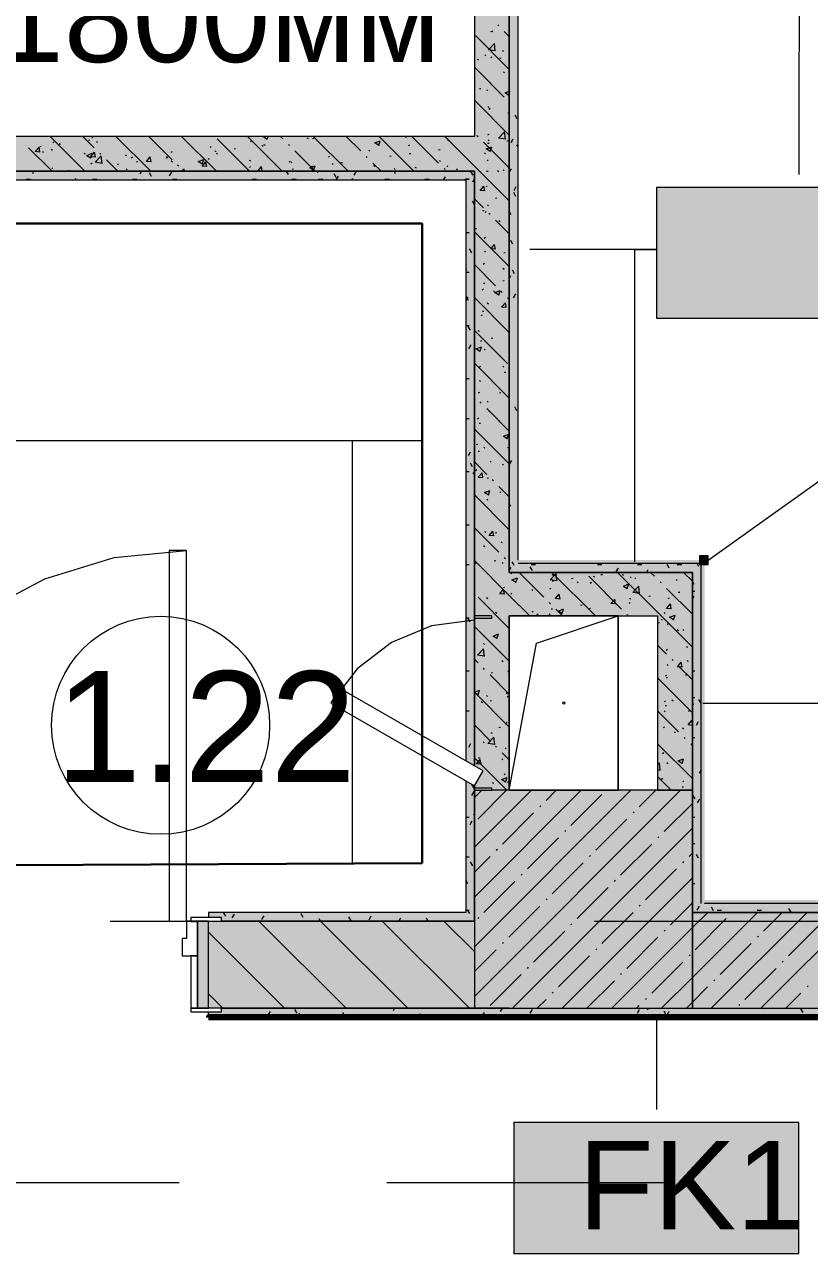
# Model space of a CAD drawing. Header units: millimetres. Extents: x -3817 to 677485, y -22715 to 103890.
# Drawn here: x 72752 to 74552, y 12249 to 15068 of the extents above; entities that cross this region are included whole.
import ezdxf

# ---------------------------------------------------------------- set-up
doc = ezdxf.new("R2010")
doc.units = ezdxf.units.MM
doc.layers.add('PDF _Геометрия', color=7, linetype='Continuous', true_color=0x1d1d1d)
doc.layers.add('PDF _Сплошная заливка', color=7, linetype='Continuous', true_color=0xffffff)
doc.layers.add('PDF _Текст', color=7, linetype='Continuous')
doc.styles.add('PDF GOST-Common', font='arial.ttf')

msp = doc.modelspace()

# ---------------------------------------------------------------- hatches: boundary and pattern name
at = {"layer": 'PDF _Сплошная заливка', "transparency": 33554559}
for points in [[(73823.3, 13311.4), (73863.3, 13311.4), (73863.3, 15311.3), (73783.3, 15311.3), (73783.3, 13711.3), (73823.3, 13711.3), (73823.3, 13706.3), (73783.3, 13706.3), (73783.3, 13367.5), (73803.3, 13355.9), (73783.3, 13321.3), (73783.3, 13316.3), (73823.3, 13316.3)], [(72658.8, 14731.4), (73783.3, 14731.4), (73783.3, 14811.3), (71053.3, 14811.3), (71053.3, 14731.4), (71863.3, 14731.4), (71863.3, 14771.3), (71868.3, 14771.3), (71868.3, 14731.4), (72207.1, 14731.4), (72218.6, 14751.3), (72253.3, 14731.4), (72258.3, 14731.4), (72258.3, 14771.3), (72263.3, 14771.3), (72263.3, 14731.4)], [(74143.2, 13811.3), (74283.3, 13811.3), (74283.3, 13831.3), (73863.3, 13831.3), (73863.3, 13811.3)], [(74283.3, 13051.4), (74303.3, 13051.4), (74303.3, 13831.3), (74283.3, 13831.3), (74283.3, 13311.4)], [(74143.2, 13711.3), (74203.3, 13711.3), (74203.3, 13811.3), (73863.3, 13811.3), (73863.3, 13711.3)], [(74203.3, 13311.4), (74283.3, 13311.4), (74283.3, 13811.3), (74203.3, 13811.3), (74203.3, 13450.1)], [(73823.3, 12811.3), (74283.3, 12811.3), (74283.3, 13311.4), (73783.3, 13311.3), (73783.3, 12811.3)], [(75723.3, 13031.3), (75723.3, 13051.4), (74283.3, 13051.4), (74283.3, 13031.3), (75627.5, 13031.3)]]:
    msp.add_hatch(color=256, dxfattribs=at).paths.add_polyline_path(points)
h = msp.add_hatch(color=256, dxfattribs=at)
h.paths.add_polyline_path([(71174.4, 14711.3), (72195.5, 14711.3), (72207.1, 14731.4), (71073.3, 14731.4), (71073.3, 14711.3)], flags=0)
h.paths.add_polyline_path([(73783.3, 14711.3), (73783.3, 14731.4), (72253.3, 14731.4), (72241.7, 14711.3), (73763.3, 14711.3)], flags=0)
h = msp.add_hatch(color=256, dxfattribs=at)
h.paths.add_polyline_path([(73783.3, 13011.4), (73783.3, 13321.3), (73763.3, 13332.8), (73763.3, 13011.4)], flags=0)
h.paths.add_polyline_path([(73783.3, 13367.5), (73783.3, 14711.3), (73763.3, 14711.3), (73763.3, 13379), (73767.4, 13376.6)], flags=0)
h = msp.add_hatch(color=256, dxfattribs=at)
h.paths.add_polyline_path([(71174.4, 13011.4), (72193.1, 13011.9), (72193.1, 13019.3), (72223.1, 13019.3), (72223.1, 13031.3), (71053.3, 13031.3), (71053.3, 13011.4)], flags=0)
h.paths.add_polyline_path([(73763.3, 13011.4), (73763.3, 13031.3), (73173.1, 13031.3), (73173.1, 13019.3), (73203.1, 13019.3), (73203.1, 13011.4)], flags=0)
h = msp.add_hatch(color=256, dxfattribs=at)
h.paths.add_polyline_path([(73783.3, 12811.3), (73783.3, 13011.4), (73173.1, 13011.4), (73173.1, 12811.3), (73203.1, 12811.3)], flags=0)
h.paths.add_polyline_path([(72223.1, 12811.3), (72223.1, 13011.4), (69862.1, 13011.4), (69862.1, 12811.3), (72193.1, 12811.3)], flags=0)
h.paths.add_polyline_path([(68205.7, 12811.3), (68912.1, 12811.3), (68912.1, 13011.4), (67003.3, 13011.4), (67003.3, 12811.3)], flags=0)
h.paths.add_polyline_path([(65237, 12811.3), (66803.3, 12811.3), (66803.3, 13011.4), (62491.6, 13011.4), (62491.6, 12811.3)], flags=0)
h = msp.add_hatch(color=256, dxfattribs=at)
h.paths.add_polyline_path([(75627.5, 12791.4), (75723.3, 12791.4), (75723.3, 12811.3), (73203.1, 12811.1), (73203.1, 12803.3), (73173.1, 12803.3), (73173.1, 12791.4), (74143.2, 12791.4)], flags=0)
h.paths.add_polyline_path([(71174.4, 12791.4), (72223.1, 12791.4), (72223.1, 12803.3), (72193.1, 12803.3), (72193.1, 12811.3), (69892.1, 12811.3), (69892.1, 12803.3), (69862.1, 12803.3), (69862.1, 12791.4)], flags=0)
h.paths.add_polyline_path([(68912.1, 12791.4), (68912.1, 12803.3), (68882.1, 12803.3), (68882.1, 12811.3), (62491.6, 12811.3), (62491.6, 12791.4), (68882.1, 12791.4)], flags=0)

# ---------------------------------------------------------------- linework, layer by layer
at = {"layer": 'PDF _Геометрия', "color": 9, "lineweight": 9, "true_color": 0xc0c0c0}
for points in [[(73783.3, 15311.3), (73783.3, 14811.3), (71053.3, 14811.3), (71053.3, 15311.3)], [(73783.3, 14711.3), (73783.3, 14731.4), (72253.3, 14731.4), (73783.3, 14731.4), (73783.3, 13367.5)], [(73783.3, 13011.4), (73783.3, 13321.3), (73783.3, 13011.4), (73203.1, 13011.4), (73763.3, 13011.4)], [(74283.3, 12811.3), (75723.3, 12811.3), (75723.3, 13031.3), (74283.3, 13031.3)]]:
    msp.add_lwpolyline(points, close=True, dxfattribs=at)
for points in [[(73863.3, 13711.3), (73863.3, 13311.4), (73863.3, 13711.3), (74203.3, 13711.3), (74203.3, 13311.4), (74283.3, 13311.4), (74283.3, 13811.3), (74203.3, 13811.3), (73863.3, 13811.3), (73863.3, 15311.3), (77423.1, 15311.3)], [(77423.1, 15311.3), (73883.3, 15311.3), (73863.3, 15311.3), (73863.3, 13831.3), (73863.3, 13811.3), (74283.3, 13811.3), (74283.3, 13051.4), (74283.3, 13031.3), (75723.3, 13031.3), (75723.3, 13051.4), (75723.3, 14071.3), (75833.3, 14071.3), (75723.3, 14071.3), (75723.3, 13971.3), (75723.3, 13461.3), (75823.3, 13461.3), (75823.3, 13971.3), (76923.1, 13971.3)], [(72241.7, 14711.3), (73763.3, 14711.3), (73763.3, 13379)], [(74303.3, 13831.3), (74283.3, 13831.3), (73883.3, 13831.3)], [(73763.3, 13332.8), (73763.3, 13031.3), (73173.1, 13031.3), (73173.1, 13019.3)], [(73173.1, 12811.3), (73173.1, 13011.4)], [(73863.3, 12811.3), (73203.1, 12811.3), (75723.3, 12811.3), (75723.3, 12791.4), (73173.1, 12791.4), (73173.1, 12803.3)]]:
    msp.add_lwpolyline(points, dxfattribs=at)
at = {"layer": 'PDF _Геометрия', "color": 7, "lineweight": 9}
for points in [[(73883.3, 13839.3), (73883.3, 15283.3)], [(74527.9, 15287.4), (74527.1, 14724.2)], [(74151.5, 13835.3), (74151.5, 14552.2), (74200.6, 14552.2), (73910.1, 14552.2)], [(72292.6, 14114.1), (73663.3, 14114.1)], [(73503.3, 14114.1), (73503.3, 13143)], [(74319.4, 13839.3), (74686, 14101.1)], [(74303.3, 13051.4), (74303.3, 13072.3), (74303.3, 13831.3)], [(73863.3, 13311.4), (73925.8, 13648.8), (74113.3, 13711.3)], [(74307.3, 13511.1), (74675.4, 13511.1)], [(73783.3, 13311.4), (73783.3, 12811.3), (74283.3, 12811.3), (74283.3, 13311.4), (73823.3, 13311.4)], [(75703.3, 13051.4), (74311.3, 13051.4)], [(74200.6, 12790.8), (74200.6, 12579)]]:
    msp.add_lwpolyline(points, dxfattribs=at)
at = {"layer": 'PDF _Геометрия', "color": 252, "lineweight": 9, "true_color": 0x878787}
for points in [[(73823, 15051.3), (73825.7, 15053.4)], [(73839.3, 15064.6), (73836.8, 15067.1)], [(73863.3, 14965.1), (73783.3, 15045.1)], [(73821, 15052.3), (73824.3, 15052.8)], [(73863.3, 15040.6), (73851.9, 15052)], [(73807.1, 14998.7), (73809.6, 14996.4)], [(73831.1, 15007.6), (73815.3, 15010.1), (73829.1, 15024.5)], [(73831.1, 15007.6), (73829.1, 15024.5)], [(73847, 15008.5), (73849.8, 15006.7)], [(73851.9, 14901.1), (73783.3, 14969.8)], [(73789.6, 14988.6), (73792.4, 14986.8)], [(73820.8, 14992.1), (73823.5, 14994.2)], [(73841.6, 14991.1), (73844.9, 14991.5)], [(73849.7, 14959.7), (73852.2, 14957.4)], [(73794.8, 14921), (73798.1, 14921.4)], [(73811.6, 14918.1), (73814.4, 14916.3)], [(73818.7, 14932.9), (73821.3, 14935)], [(73862.6, 14905.4), (73853.8, 14911.4), (73863.3, 14915)], [(73863.3, 14814.3), (73783.3, 14894.3)], [(73862.6, 14905.4), (73863.3, 14907.2)], [(73814, 14879.6), (73816.4, 14877.4)], [(73816.5, 14873.7), (73819.2, 14875.8)], [(73860.3, 14865.6), (73863.3, 14866)], [(72890.1, 14731.4), (72810.1, 14811.3)], [(72911.5, 14785.4), (72885.6, 14811.3)], [(72898.2, 14802.9), (72901.5, 14803.4)], [(72906, 14807.9), (72908.6, 14809.9)], [(72916.5, 14799.5), (72919, 14797.2)], [(73041, 14731.4), (72961, 14811.3)], [(73090, 14757.8), (73036.5, 14811.3)], [(73191.8, 14731.4), (73111.8, 14811.3)], [(73267.3, 14731.4), (73193.1, 14805.6)], [(73342.7, 14731.4), (73262.7, 14811.3)], [(73269.6, 14799.3), (73272.3, 14801.3)], [(73299.5, 14811), (73300.5, 14811.3)], [(73299.5, 14811), (73308.3, 14805)], [(73308.3, 14804.9), (73310.5, 14811.3)], [(73344, 14805.6), (73338.2, 14811.3)], [(73399.2, 14808.4), (73401.7, 14806.2)], [(73412, 14806.6), (73415.3, 14807)], [(73493.6, 14731.4), (73413.6, 14811.3)], [(73522.5, 14777.9), (73489.1, 14811.3)], [(73563.8, 14790.7), (73555, 14796.7), (73567.4, 14801.5)], [(73563.9, 14790.7), (73567.5, 14801.4)], [(73644.5, 14731.4), (73564.5, 14811.3)], [(73624.7, 14811.3), (73627.5, 14809.6)], [(73701, 14750.2), (73639.9, 14811.3)], [(73863.3, 14663.4), (73783.3, 14743.4), (73715.3, 14811.3)], [(73719.6, 14807.4), (73722.4, 14805.6)], [(73722, 14801.2), (73724.7, 14803.3)], [(73791.6, 14810.6), (73789, 14813.1)], [(73814.3, 14814.6), (73817, 14816.6)], [(73814.5, 14803.4), (73817.3, 14801.6)], [(73854.7, 14805), (73838.9, 14807.5), (73852.7, 14821.9)], [(73854.7, 14805), (73852.7, 14821.9)], [(73858, 14801.3), (73861.4, 14801.8)], [(72814.7, 14731.4), (72760.6, 14785.4)], [(72786.8, 14775.5), (72776.2, 14776.4), (72784.7, 14786.6)], [(72786.8, 14775.4), (72784.8, 14786.6)], [(72786.4, 14788.2), (72789.7, 14788.6)], [(72792.5, 14777), (72795.3, 14775.2)], [(72812.8, 14781.7), (72815.3, 14779.4)], [(72816.2, 14796.5), (72818.8, 14798.6)], [(72830.9, 14794.1), (72834.2, 14794.5)], [(72887.4, 14773), (72890.2, 14771.2)], [(72894.6, 14767.8), (72907, 14772.6)], [(72903.4, 14761.8), (72907, 14772.6)], [(72903.7, 14765.3), (72912.3, 14775.5)], [(72914.3, 14764.3), (72912.3, 14775.4)], [(72926.6, 14770.4), (72924.1, 14772.9)], [(73087.5, 14774.6), (73090.1, 14776.6)], [(73177.3, 14785.9), (73179.9, 14788)], [(73187.9, 14777.1), (73191.2, 14777.5)], [(73191.8, 14772.8), (73194.3, 14770.6)], [(73232.4, 14782.9), (73235.7, 14783.4)], [(73295.5, 14790.6), (73298, 14788.4)], [(73299.7, 14791.8), (73303.1, 14792.2)], [(73359.1, 14790.5), (73356.6, 14793)], [(73418.2, 14731.4), (73371.6, 14777.9)], [(73540.9, 14777.3), (73543.6, 14779.4)], [(73632.2, 14789.8), (73634.8, 14791.9)], [(73633.9, 14771.8), (73637.2, 14772.3)], [(73701.2, 14780.7), (73704.6, 14781.1)], [(73863.3, 14738.9), (73804.1, 14798)], [(73806.6, 14773.5), (73809.1, 14771.3)], [(73819.4, 14776.5), (73810.5, 14782.5), (73823, 14787.3)], [(73813.5, 14795.5), (73816.8, 14795.9)], [(73819.4, 14776.4), (73823, 14787.2)], [(72894.6, 14767.8), (72903.4, 14761.9)], [(72903.7, 14765.3), (72914.3, 14764.3)], [(72903.8, 14748.7), (72906.5, 14750.8)], [(72929.5, 14749.5), (72913.7, 14752), (72927.5, 14766.4)], [(72929.5, 14749.5), (72927.5, 14766.4)], [(72965.6, 14731.4), (72939.2, 14757.8)], [(72963.7, 14747.6), (72967.1, 14748)], [(72982.3, 14769), (72985.1, 14767.2)], [(72996.2, 14762), (72998.8, 14764.1)], [(73008.2, 14753.4), (73011.6, 14753.9)], [(73041.9, 14753.2), (73031.2, 14754.1), (73039.8, 14764.3)], [(73041.9, 14753.1), (73039.8, 14764.3)], [(73075.6, 14762.3), (73078.9, 14762.7)], [(73077.2, 14765), (73080, 14763.2)], [(73088.1, 14755), (73090.6, 14752.8)], [(73105.1, 14742.7), (73102.6, 14745.2)], [(73158.9, 14747.6), (73150.1, 14753.6), (73162.5, 14758.4)], [(73169.4, 14742), (73158.8, 14743), (73167.3, 14753.2)], [(73158.9, 14747.6), (73162.5, 14758.3)], [(73169.4, 14742), (73167.3, 14753.1)], [(73172.1, 14761), (73175, 14759.1)], [(73267, 14756.9), (73269.9, 14755.1)], [(73358.7, 14752.6), (73361.4, 14754.7)], [(73362, 14752.9), (73364.8, 14751.1)], [(73414.5, 14733.4), (73405.6, 14739.4), (73418.1, 14744.1)], [(73414.5, 14733.3), (73418.1, 14744.1)], [(73448.6, 14764), (73451.2, 14766)], [(73456.9, 14748.9), (73459.7, 14747.1)], [(73477.1, 14751.2), (73480.4, 14751.6)], [(73537.6, 14762.8), (73535.1, 14765.3)], [(73569.1, 14731.4), (73550.2, 14750.2)], [(73551.8, 14744.9), (73554.6, 14743.1)], [(73589.4, 14766), (73592.7, 14766.4)], [(73702.9, 14755.7), (73705.4, 14753.5)], [(73719.8, 14742), (73722.5, 14744.1)], [(73812.2, 14755.4), (73814.8, 14757.4)], [(72814, 14737.3), (72816.7, 14739.4)], [(72851.4, 14732.8), (72854.8, 14733.2)], [(72984.4, 14737.2), (72986.9, 14735)], [(73111.8, 14731.4), (73117.3, 14737)], [(73117.9, 14731.4), (73117.3, 14736.9)], [(73267.5, 14740.1), (73270.1, 14742.1)], [(73291.4, 14731.4), (73286.3, 14731.8), (73294.9, 14742)], [(73296.8, 14731.4), (73294.9, 14742)], [(73365.2, 14736.5), (73368.6, 14736.9)], [(73409.8, 14742.3), (73413.1, 14742.8)], [(73599.2, 14738), (73601.7, 14735.7)], [(73630.9, 14731.4), (73632.7, 14732.7)], [(73646.7, 14740.9), (73649.5, 14739.1)], [(73716.1, 14735.2), (73713.6, 14737.7)], [(73741.6, 14736.9), (73744.4, 14735.1)], [(73811.3, 14731.2), (73814.6, 14731.7)], [(73836.5, 14732.9), (73839.3, 14731.1)], [(73849.2, 14734.5), (73851.7, 14732.2)], [(73807, 14686.2), (73796.4, 14687.2), (73805, 14697.4)], [(73807, 14686.2), (73805, 14697.3)], [(73810, 14696.2), (73812.7, 14698.2)], [(73804.1, 14647.1), (73783.3, 14668)], [(73831.8, 14670), (73835.1, 14670.4)], [(73801.9, 14642), (73804.7, 14640.2)], [(73807.9, 14637), (73810.5, 14639)], [(73813.4, 14654.5), (73815.9, 14652.2)], [(73819.2, 14632.1), (73816.7, 14634.6)], [(73863.3, 14588), (73831.8, 14619.5)], [(73839.4, 14618.1), (73842.2, 14616.3)], [(73863.3, 14604.7), (73862.4, 14604.8), (73863.3, 14605.7)], [(73863.3, 14512.5), (73783.3, 14592.5)], [(73785, 14599.8), (73788.4, 14600.3)], [(73805.7, 14577.8), (73808.4, 14579.8)], [(73806.1, 14548.4), (73808.6, 14546.1)], [(73831.7, 14552.5), (73821.1, 14553.4), (73829.6, 14563.6)], [(73831.7, 14552.4), (73829.7, 14563.6)], [(73861.4, 14547.6), (73863.3, 14546.5)], [(73803.5, 14518.6), (73806.2, 14520.7)], [(73850.6, 14544.5), (73853.9, 14544.9)], [(73831.8, 14468.6), (73783.3, 14517.2)], [(73848.7, 14509.4), (73851.2, 14507.1)], [(73801.4, 14459.4), (73804, 14461.5)], [(73803.8, 14474.4), (73807.1, 14474.8)], [(73848.3, 14480.2), (73851.6, 14480.7)], [(73863.3, 14361.7), (73783.3, 14441.7)], [(73826.8, 14456.8), (73829.6, 14455)], [(73839, 14447.1), (73830.1, 14453), (73842.6, 14457.8)], [(73839, 14447), (73842.6, 14457.7)], [(73846.9, 14453.5), (73844.4, 14456)], [(73863.3, 14437.2), (73859.5, 14441)], [(73801.5, 14410.1), (73804.9, 14410.5)], [(73812.9, 14429.3), (73815.4, 14427.1)], [(73856.4, 14418.8), (73845.7, 14419.7), (73854.3, 14429.9)], [(73856.4, 14418.7), (73854.3, 14429.8)], [(73799.2, 14400.2), (73801.9, 14402.3)], [(73859.5, 14290.1), (73784, 14365.5)], [(73791.4, 14366.4), (73794.3, 14364.6)], [(73822.1, 14348.8), (73825.4, 14349.3)], [(73795.7, 14318.1), (73786.9, 14324.1), (73799.3, 14328.9)], [(73795.7, 14318.1), (73799.3, 14328.8)], [(73797, 14341), (73799.7, 14343.1)], [(73805.6, 14323.3), (73808, 14321)], [(73863.3, 14210.8), (73783.3, 14290.8)], [(73794.9, 14281.9), (73797.5, 14283.9)], [(73848.2, 14284.2), (73850.6, 14282)], [(73851.7, 14271.5), (73854.6, 14269.7)], [(73794.3, 14251.7), (73797.1, 14249.9)], [(73784, 14214.7), (73783.3, 14215.4)], [(73792.7, 14222.7), (73795.4, 14224.7)], [(73840.8, 14223.4), (73844.2, 14223.8)], [(73799.1, 14199.6), (73796.6, 14202.1)], [(73863.3, 14135.4), (73811.7, 14187)], [(73812.4, 14204.2), (73814.9, 14201.9)], [(73816.4, 14181.2), (73819.2, 14179.4)], [(73790.6, 14163.5), (73793.2, 14165.5)], [(73794.1, 14153.2), (73797.4, 14153.7)], [(73838.6, 14159.1), (73841.9, 14159.5)], [(73863.3, 14059.9), (73783.3, 14139.9)], [(73858.6, 14117.6), (73849.7, 14123.6), (73862.2, 14128.4)], [(73858.6, 14117.6), (73862.2, 14128.3)], [(73788.4, 14104.3), (73791.1, 14106.3)], [(73805, 14098.1), (73807.5, 14095.8)], [(73859.1, 14097.8), (73862.5, 14098.3)], [(73783.3, 14089.3), (73784.6, 14088.5)], [(73791.8, 14089), (73795.1, 14089.4)], [(73819.2, 14066.4), (73822, 14064.6)], [(73811.7, 14036.1), (73783.3, 14064.5)], [(73786.2, 14045.1), (73788.9, 14047.1)], [(73792.2, 14029.6), (73800.8, 14039.8)], [(73802.9, 14028.6), (73800.8, 14039.8)], [(73847.6, 14059.1), (73850.1, 14056.8)], [(73792.2, 14029.6), (73802.9, 14028.7)], [(73812.4, 14027.7), (73815.7, 14028.1)], [(73826.8, 14021), (73824.2, 14023.6)], [(73863.3, 13909.1), (73783.3, 13989.1)], [(73784.1, 13985.9), (73786.7, 13988)], [(73815.3, 13988.7), (73806.5, 13994.6), (73818.9, 13999.4)], [(73815.3, 13988.6), (73818.9, 13999.4)], [(73863.3, 13984.5), (73839.3, 14008.5)], [(73841.3, 13995.9), (73844.1, 13994.1)], [(73811.9, 13979), (73814.3, 13976.8)], [(73783.3, 13927.8), (73784.6, 13928.8)], [(73839.3, 13857.6), (73783.3, 13913.7)], [(73806.6, 13905.1), (73809.5, 13903.3)], [(73827.5, 13895), (73816.9, 13895.9), (73825.5, 13906.1)], [(73827.5, 13894.9), (73825.5, 13906)], [(73831.1, 13902.2), (73834.4, 13902.7)], [(73804.5, 13873), (73807, 13870.7)], [(73844.1, 13881.2), (73847, 13879.4)], [(73854.4, 13842.5), (73851.9, 13845)], [(73910.1, 13711.3), (73863.3, 13758.2), (73783.3, 13838.2)], [(73784.3, 13832.1), (73787.7, 13832.6)], [(73828.8, 13838), (73832.2, 13838.4)], [(73847.1, 13833.9), (73849.6, 13831.7)], [(73866.2, 13810.7), (73869, 13808.9)], [(73878.2, 13788.2), (73869.3, 13794.1), (73881.8, 13798.9)], [(73878.2, 13788.1), (73881.8, 13798.8)], [(73942.4, 13754.5), (73885.6, 13811.3)], [(73972.5, 13791.9), (73956.7, 13794.3), (73970.6, 13808.8)], [(74061, 13711.3), (73961, 13811.3)], [(73961.1, 13806.7), (73963.9, 13804.9)], [(73961.7, 13791.5), (73965, 13791.9)], [(73972.5, 13791.8), (73970.6, 13808.7)], [(74006.2, 13797.4), (74009.5, 13797.8)], [(74018.7, 13789.5), (74021.2, 13787.2)], [(74121, 13726.9), (74045.5, 13802.3)], [(74048.9, 13786.4), (74051.5, 13788.4)], [(74056, 13802.7), (74058.8, 13800.9)], [(74073.5, 13806.2), (74076.9, 13806.7)], [(74283.3, 13639.9), (74203.3, 13719.9), (74111.8, 13811.3)], [(74122.4, 13807.3), (74124.9, 13805)], [(74124.9, 13779.9), (74137.3, 13784.7)], [(74133.7, 13773.9), (74137.3, 13784.6)], [(74140.2, 13798.9), (74142.8, 13801)], [(74150.9, 13798.6), (74153.8, 13796.8)], [(74196.4, 13802.3), (74187.3, 13811.3)], [(74211.5, 13787.2), (74209, 13789.7)], [(74230, 13810.3), (74231.3, 13811.3)], [(74245.8, 13794.6), (74248.7, 13792.8)], [(74283.3, 13790.8), (74262.7, 13811.3)], [(73783.3, 13768), (73785.4, 13768.3)], [(73852.2, 13761.2), (73841.6, 13762.1), (73850.1, 13772.4)], [(73849.4, 13776.7), (73852.7, 13777.1)], [(73852.2, 13761.2), (73850.1, 13772.3)], [(73866.7, 13761.7), (73869.4, 13763.7)], [(73915, 13771.7), (73917.5, 13769.4)], [(73956.5, 13773.1), (73959.2, 13775.1)], [(73979.7, 13750.1), (73969.1, 13751), (73977.7, 13761.2)], [(73979.7, 13750), (73977.7, 13761.1)], [(74124.9, 13779.9), (74133.7, 13773.9)], [(74162.3, 13762.5), (74146.5, 13764.9), (74160.3, 13779.3)], [(74162.3, 13762.4), (74160.3, 13779.3)], [(74183.6, 13756.7), (74186.9, 13757.2)], [(74283.3, 13715.4), (74224, 13774.6)], [(74250.9, 13765.6), (74254.2, 13766)], [(73863.3, 13682.8), (73791.6, 13754.5)], [(73811.3, 13753.9), (73813.8, 13751.6)], [(73957.5, 13739.4), (73955, 13741.9)], [(74026.8, 13736.1), (74030.1, 13736.5)], [(74046.7, 13727.2), (74049.4, 13729.2)], [(74107.3, 13738.9), (74096.6, 13739.8), (74105.2, 13750)], [(74107.3, 13738.8), (74105.2, 13750)], [(74138, 13739.7), (74140.7, 13741.8)], [(74139.1, 13750.9), (74142.4, 13751.3)], [(74234.8, 13727.7), (74224.2, 13728.7), (74232.7, 13738.9)], [(74227.8, 13751.1), (74230.5, 13753.1)], [(74234.8, 13727.7), (74232.7, 13738.8)], [(73831.6, 13719.8), (73834.4, 13718)], [(73914.9, 13721.4), (73918.2, 13721.8)], [(73926.5, 13715.8), (73929.3, 13714)], [(73954.4, 13713.9), (73957, 13715.9)], [(73959.4, 13727.2), (73962.8, 13727.7)], [(73985.6, 13711.3), (73970.1, 13726.9)], [(73984.3, 13716.6), (73975.5, 13722.5), (73987.9, 13727.3)], [(73984.3, 13716.5), (73987.9, 13727.3)], [(74021.4, 13711.8), (74022.1, 13711.3)], [(74136, 13711.8), (74133.5, 13714.3)], [(74211.2, 13703.8), (74214, 13702)], [(74218.8, 13719), (74221.2, 13716.7)], [(74239.8, 13702.3), (74231, 13708.3), (74243.4, 13713.1)], [(74239.8, 13702.3), (74243.5, 13713)], [(73863.3, 13607.3), (73783.3, 13687.3)], [(74204.1, 13695.5), (74207.5, 13695.9)], [(74225.6, 13691.9), (74228.3, 13694)], [(74248.7, 13679.9), (74251.5, 13678.1)], [(74261.4, 13680), (74263.8, 13677.7)], [(73804, 13647.8), (73806.5, 13645.6)], [(73834.9, 13659.2), (73826.1, 13665.2), (73838.5, 13670)], [(73834.9, 13659.2), (73838.5, 13669.9)], [(73862.4, 13643.3), (73863.3, 13644)], [(74224, 13623.8), (74203.3, 13644.5)], [(73806.4, 13618.7), (73790.5, 13621.1), (73804.4, 13635.6)], [(73796.2, 13629.4), (73799, 13627.6)], [(73806.4, 13618.6), (73804.4, 13635.5)], [(74223.5, 13632.7), (74226.1, 13634.8)], [(74269.7, 13640.1), (74273, 13640.6)], [(73791.6, 13603.6), (73783.3, 13611.9)], [(73806.6, 13588.6), (73804.1, 13591.1)], [(73846.6, 13608.8), (73849.1, 13606.5)], [(74225.6, 13600), (74228, 13597.7)], [(74239.1, 13608.7), (74236.6, 13611.2)], [(74259.4, 13594), (74248.8, 13594.9), (74257.4, 13605.2)], [(74283.3, 13564.5), (74251.7, 13596.1)], [(74259.5, 13594), (74257.4, 13605.1)], [(74270.8, 13609.4), (74273.6, 13607.6)], [(73863.3, 13531.9), (73819.2, 13576)], [(73821.4, 13581.1), (73824.7, 13581.6)], [(73860.2, 13584.1), (73862.9, 13586.2)], [(74283.3, 13489.1), (74203.3, 13569.1)], [(74221.3, 13573.5), (74224, 13575.6)], [(74222.9, 13570), (74226.2, 13570.4)], [(74267.4, 13575.9), (74270.7, 13576.3)], [(73783.3, 13536.4), (73795.3, 13541)], [(73863.3, 13456.5), (73783.3, 13536.5)], [(73783.3, 13536), (73791.7, 13530.3)], [(73791.7, 13530.2), (73795.3, 13541)], [(73856.5, 13534.6), (73859.3, 13532.8)], [(73799.1, 13514.7), (73801.9, 13512.9)], [(73810.8, 13528.8), (73813.3, 13526.5)], [(73819.1, 13516.8), (73822.4, 13517.3)], [(73858.1, 13524.9), (73860.7, 13527)], [(74219.2, 13514.4), (74221.8, 13516.4)], [(74220.6, 13505.7), (74223.9, 13506.2)], [(74236.1, 13518.5), (74239, 13516.7)], [(74251.7, 13445.2), (74203.3, 13493.7)], [(74218.2, 13493.9), (74220.7, 13491.6)], [(74273.6, 13494.7), (74276.5, 13492.9)], [(73819.2, 13425.1), (73783.3, 13461.1)], [(73839.7, 13455.6), (73843, 13456)], [(73855.9, 13465.7), (73858.6, 13467.8)], [(74217, 13455.2), (74219.7, 13457.2)], [(74260.8, 13454.8), (74263.3, 13452.6)], [(74283.3, 13460.3), (74273.5, 13461.2), (74282.1, 13471.4)], [(74283.3, 13464.9), (74282.1, 13471.4)], [(73803.5, 13422.7), (73805.9, 13420.4)], [(73829.9, 13416.1), (73814.1, 13418.5), (73828, 13432.9)], [(73821.1, 13444.2), (73823.9, 13442.4)], [(73829.9, 13416), (73828, 13432.9)], [(74203.3, 13426.6), (74203.6, 13426.4)], [(74283.3, 13338.2), (74203.3, 13418.2)], [(74241.2, 13444.5), (74244.5, 13444.9)], [(74266.8, 13430.1), (74264.3, 13432.7)], [(73834.3, 13410), (73831.8, 13412.5)], [(73863.3, 13381.1), (73846.9, 13397.5)], [(73853.7, 13406.6), (73856.4, 13408.6)], [(74214.8, 13396), (74217.5, 13398)], [(74283.3, 13413.7), (74279.4, 13417.6)], [(73857.5, 13311.4), (73783.3, 13385.6)], [(73798.7, 13371.2), (73788, 13372.1), (73796.6, 13382.3)], [(73792.9, 13385.5), (73796.2, 13385.9)], [(73798.7, 13371.1), (73796.6, 13382.2)], [(73846.1, 13383.6), (73848.5, 13381.4)], [(74203.3, 13369.7), (74207.5, 13374.1)], [(74209.4, 13357.1), (74207.5, 13374)], [(74225, 13374.8), (74227.5, 13372.5)], [(74259.4, 13372.9), (74250.6, 13378.9), (74263, 13383.6)], [(74259.5, 13372.8), (74263.1, 13383.6)], [(73854.5, 13329.8), (73845.7, 13335.7), (73858.1, 13340.5)], [(73851.6, 13347.4), (73854.2, 13349.4)], [(73854.5, 13329.7), (73858.1, 13340.5)], [(74203.3, 13358.2), (74209.4, 13357.2)], [(74234.7, 13311.4), (74203.9, 13342.1)], [(74212.7, 13336.8), (74215.3, 13338.8)], [(73824, 13329.5), (73826.8, 13327.7)], [(73858.4, 13330.1), (73861.7, 13330.6)], [(74203.6, 13313.4), (74206.5, 13311.6)], [(74259.9, 13319), (74263.2, 13319.4)], [(74261.1, 13333.3), (74263.9, 13331.5)]]:
    msp.add_lwpolyline(points, dxfattribs=at)
at = {"layer": 'PDF _Геометрия', "color": 253, "lineweight": 9, "true_color": 0x9b9b9b}
for points in [[(73882.9, 14956.8), (73883.3, 14956.8)], [(73864.5, 14914.8), (73863.3, 14912.7)], [(73881.6, 14851.3), (73876.6, 14860)], [(73882.9, 14865.3), (73883.3, 14865.3)], [(73871.6, 14805.2), (73866.6, 14796.5)], [(73883.3, 14787.5), (73880.7, 14792)], [(73882.9, 14743.4), (73883.3, 14743.4)], [(72773.1, 14731.4), (72769.9, 14725.7)], [(72869.3, 14715.1), (72867.2, 14711.3)], [(73001.3, 14730.2), (73000.6, 14731.4)], [(73019.5, 14731.4), (73015.6, 14724.6)], [(73042.9, 14719), (73037.9, 14727.7)], [(73088.7, 14729.3), (73083.6, 14720.6)], [(73356.7, 14724.2), (73352.5, 14731.4)], [(73424.7, 14728.3), (73422.9, 14731.4)], [(73466.3, 14717.1), (73461.3, 14725.8)], [(73470.5, 14720), (73465.5, 14711.3)], [(73512.1, 14731.2), (73507.1, 14722.5)], [(73602.4, 14725.3), (73598.9, 14731.4)], [(73617.8, 14731.4), (73616.7, 14729.5)], [(73716.2, 14718.9), (73711.8, 14711.3)], [(73780.1, 14722.3), (73775.1, 14731)], [(73867.5, 14737.1), (73863.3, 14729.8)], [(72755.2, 14712.9), (72765.2, 14712.9)], [(72765.8, 14711.3), (72765.7, 14711.4)], [(72907.6, 14712.9), (72917.6, 14712.9)], [(72999, 14712.9), (73009.1, 14712.9)], [(73090.5, 14712.9), (73100.5, 14712.9)], [(73273.3, 14712.9), (73283.4, 14712.9)], [(73364.8, 14712.9), (73374.8, 14712.9)], [(73425.7, 14712.9), (73435.8, 14712.9)], [(73504.9, 14711.3), (73503, 14714.7)], [(73578.1, 14712.9), (73588.2, 14712.9)], [(73669.6, 14712.9), (73679.6, 14712.9)], [(73761, 14712.9), (73771.1, 14712.9), (73763.3, 14712.9)], [(73783.3, 14713.1), (73782.2, 14711.3), (73779.2, 14706.1)], [(73878.7, 14695.5), (73873.6, 14686.8)], [(73783.3, 14655.9), (73779.2, 14663)], [(73878.6, 14673.6), (73873.6, 14682.3)], [(73867.5, 14631.9), (73863.3, 14639.2)], [(73882.9, 14621.5), (73883.3, 14621.5)], [(73763.3, 14591), (73771.1, 14591)], [(73783.3, 14594.9), (73783.3, 14594.9)], [(73777.1, 14544.6), (73772.1, 14553.3)], [(73871.6, 14563.9), (73866.5, 14572.6)], [(73882.9, 14530.1), (73883.3, 14530.1)], [(73766, 14503), (73763.3, 14507.6)], [(73763.3, 14499.6), (73771.1, 14499.6)], [(73866.4, 14491.4), (73863.3, 14485.9)], [(73875.6, 14495.9), (73870.6, 14504.6)], [(73767.9, 14442.7), (73763.3, 14434.7)], [(73770.1, 14434.9), (73765, 14443.6)], [(73864.5, 14454.2), (73863.3, 14456.4)], [(73877.6, 14449.8), (73872.5, 14441.1)], [(73882.9, 14408.1), (73883.3, 14408.1)], [(73763.3, 14377.7), (73771.1, 14377.7)], [(73763.8, 14374.7), (73763.3, 14373.7)], [(73774.1, 14366.9), (73769.1, 14375.6)], [(73775, 14333), (73769.9, 14324.3)], [(73882.9, 14286.2), (73883.3, 14286.2)], [(73763.3, 14255.7), (73771.1, 14255.7)], [(73880.8, 14182.1), (73875.8, 14190.8)], [(73882.9, 14194.8), (73883.3, 14194.8)], [(73763.3, 14164.3), (73771.1, 14164.3)], [(73773.9, 14087.3), (73768.9, 14078.6)], [(73868.3, 14068), (73863.3, 14059.3)], [(73882.9, 14072.9), (73883.3, 14072.9)], [(73763.3, 14042.4), (73771.1, 14042.4)], [(73779.3, 14053.1), (73774.3, 14061.8)], [(73783.3, 14042.6), (73780, 14037)], [(73866.7, 13962.8), (73863.3, 13968.7)], [(73783.3, 13924.4), (73782.5, 13925.8)], [(73882.9, 13950.9), (73883.3, 13950.9)], [(73763.3, 13920.5), (73771.1, 13920.5)], [(73783.3, 13859.7), (73783, 13859.2)], [(73882.9, 13859.5), (73883.3, 13859.5)], [(73765.2, 13833.8), (73763.3, 13837.1)], [(73763.3, 13829), (73771.1, 13829)], [(73867.2, 13822.2), (73863.3, 13815.4)], [(73874.8, 13826.7), (73872.2, 13831.3), (73869.8, 13835.4)], [(73916.5, 13815.6), (73911.4, 13824.3)], [(73913.4, 13829), (73923.5, 13829)], [(74065.8, 13829), (74075.9, 13829)], [(74113, 13821.1), (74107.9, 13812.4)], [(74157.3, 13829), (74167.3, 13829)], [(74181, 13817.1), (74177.7, 13811.3)], [(74230.2, 13820.7), (74225.2, 13829.4)], [(74248.7, 13829), (74258.8, 13829)], [(74298.3, 13824.8), (74294.5, 13831.3)], [(74287.1, 13783.2), (74283.3, 13789.9)], [(74283.3, 13768.1), (74289.2, 13768.1)], [(74286.6, 13756.1), (74283.3, 13750.4)], [(73763.3, 13707.1), (73771.1, 13707.1)], [(73764.6, 13705.5), (73763.3, 13703.1)], [(73773.3, 13697.7), (73768.3, 13706.4)], [(73783.3, 13615.9), (73781.9, 13613.5)], [(74284.1, 13605.5), (74283.3, 13607)], [(73763.3, 13585.2), (73771.1, 13585.2)], [(74283.3, 13585.2), (74289.2, 13585.2)], [(74283.3, 13524.2), (74289.2, 13524.2)], [(74285.5, 13510.4), (74283.3, 13506.5)], [(74303.3, 13511.4), (74298.4, 13519.8)], [(73763.3, 13493.7), (73771.1, 13493.7)], [(73763.5, 13459.8), (73763.3, 13459.3)], [(74296.6, 13468.7), (74291.6, 13460)], [(73774.7, 13418.1), (73769.7, 13409.4)], [(74283.3, 13432.8), (74289.2, 13432.8)], [(74303.3, 13358.3), (74298.7, 13350.3)], [(73781.8, 13308.5), (73776.7, 13299.7)], [(73782.6, 13315.9), (73777.6, 13324.5)], [(74289.3, 13291.7), (74284.3, 13300.4)], [(74299.6, 13291), (74294.6, 13282.3)], [(73763.3, 13249.9), (73771.1, 13249.9)], [(73783.3, 13253.8), (73781.7, 13256.6)], [(74283.3, 13249.9), (74289.2, 13249.9)], [(73777.7, 13240.4), (73772.6, 13231.7)], [(74283.3, 13189), (74289.2, 13189)], [(73763.3, 13158.5), (73771.1, 13158.5)], [(73779.6, 13138.2), (73774.6, 13146.9)], [(74297.5, 13155.6), (74292.4, 13164.4)], [(73768.4, 13096.6), (73763.4, 13105.3)], [(74283.3, 13097.5), (74289.2, 13097.5)], [(73213, 13022.3), (73208, 13031)], [(73232.3, 13027.4), (73227.3, 13018.6)], [(73390.7, 13019.3), (73385.7, 13028)], [(73763.3, 13036.5), (73771.1, 13036.5)], [(73772.5, 13028.5), (73767.5, 13037.3)], [(74298.5, 13045.3), (74293.5, 13036.6)], [(74332, 13034.8), (74327, 13043.5)], [(74340.1, 13036.5), (74350.2, 13036.5)], [(74431.6, 13036.5), (74441.6, 13036.5)], [(74509.7, 13031.8), (74504.7, 13040.5)], [(74513.2, 13051.4), (74512.8, 13050.7)], [(73300.4, 13023.3), (73295.3, 13014.6)], [(73430.5, 13011.4), (73427.3, 13016.8)], [(73500.4, 13012.2), (73495.4, 13020.9)], [(73546.1, 13022.2), (73541.1, 13013.5)], [(73614.1, 13018.1), (73610.2, 13011.4)], [(73676.9, 13011.4), (73673.1, 13017.9)], [(73314.5, 12803.9), (73309.5, 12795.2)], [(73376.6, 12799.9), (73371.6, 12808.7)], [(73382.5, 12799.9), (73377.6, 12791.4)], [(73486.3, 12792.9), (73481.2, 12801.6)], [(73600.3, 12811.3), (73596.8, 12805.3)], [(73663.1, 12791.4), (73658.9, 12798.6)], [(73758.4, 12809.2), (73757.2, 12811.3)], [(73806, 12801.7), (73800.9, 12793)], [(73846.7, 12811.3), (73842.6, 12804.2)], [(73915.6, 12808.8), (73910.6, 12800.1)], [(74161.4, 12807.7), (74156.3, 12799)], [(74181.8, 12807.3), (74179.5, 12811.3)], [(74223.5, 12796.2), (74218.4, 12804.9)], [(74229.4, 12803.6), (74224.4, 12794.9)], [(74445, 12811.3), (74443.7, 12809.1)], [(74537.2, 12801.3), (74532.2, 12810)], [(73273.3, 12792.7), (73283.4, 12792.7)], [(73364.8, 12792.7), (73374.8, 12792.7)], [(73416.7, 12791.4), (73413.2, 12797.5)], [(73456.2, 12792.7), (73466.3, 12792.7)], [(73639.1, 12792.7), (73649.2, 12792.7)], [(73730.5, 12792.7), (73740.6, 12792.7)], [(73791.5, 12792.7), (73801.6, 12792.7)], [(73839.1, 12791.4), (73836.6, 12795.6)], [(73943.9, 12792.7), (73954, 12792.7)], [(74035.3, 12792.7), (74045.4, 12792.7)], [(74126.8, 12792.7), (74136.8, 12792.7)], [(74309.7, 12792.7), (74319.7, 12792.7)], [(74401.1, 12792.7), (74411.2, 12792.7)], [(74462.1, 12792.7), (74472.1, 12792.7)]]:
    msp.add_lwpolyline(points, dxfattribs=at)
at = {"layer": 'PDF _Геометрия', "color": 7, "lineweight": 9}
for points in [[(74853.7, 14694.1), (74200.6, 14694.1), (74200.6, 14394.1), (74853.7, 14394.1)], [(74113.3, 13711.3), (73863.3, 13711.3), (74113.3, 13711.3), (74113.3, 13311.4), (73863.3, 13311.4), (73863.3, 13450.1), (73863.3, 13311.4), (74113.3, 13311.4)], [(74527.1, 12548.9), (73874, 12548.9), (73874, 12248.9), (74527.1, 12248.9)]]:
    msp.add_lwpolyline(points, close=True, dxfattribs=at)
at = {"layer": 'PDF _Геометрия', "color": 231, "lineweight": 30, "true_color": 0xff80c0}
msp.add_lwpolyline([(73663.3, 13143.8), (73663.3, 14611.3), (71173.3, 14611.3), (71173.3, 13131.8)], close=True, dxfattribs=at)
at = {"layer": 'PDF _Геометрия', "color": 253, "lineweight": 9, "true_color": 0xaaaaaa}
for points in [[(72273.1, 13011.4), (72289.4, 13177.2), (72337.8, 13336.6), (72416.3, 13483.6), (72522, 13612.4), (72650.8, 13718.1), (72797.8, 13796.6), (72957.2, 13845), (73123.1, 13861.3)], [(73783.3, 13701.3), (73684.9, 13688.3), (73593.3, 13650.4), (73514.6, 13590), (73454.2, 13511.3)], [(72947.6, 13011.4), (73582.6, 13011.4)], [(74058.8, 13011.4), (75646.3, 13011.4)], [(71518.8, 12411.3), (73106.3, 12411.3)], [(73582.6, 12411.3), (74217.6, 12411.3)]]:
    msp.add_lwpolyline(points, dxfattribs=at)
at = {"layer": 'PDF _Геометрия', "color": 253, "lineweight": 13, "true_color": 0xaaaaaa}
for points in [[(73123.1, 13861.3), (73083.1, 13861.3), (73083.1, 13011.4), (73123.1, 13011.4)], [(73823.3, 13706.3), (73823.3, 13711.3), (73783.3, 13711.3), (73783.3, 13706.3)], [(73454.2, 13511.3), (73783.3, 13321.3), (73803.3, 13355.9), (73474.2, 13545.9)], [(73823.3, 13316.3), (73783.3, 13316.3), (73783.3, 13311.3), (73823.3, 13311.3)], [(73123.1, 13011.4), (73123.1, 12971.4), (73113.1, 12971.4), (73113.1, 12931.4), (73148.1, 12931.4), (73148.1, 13011.4)], [(73133.1, 13011.4), (73203.1, 13011.4), (73203.1, 13019.3), (73133.1, 13019.3)], [(73133.1, 13010.4), (73148.1, 13010.4), (73148.1, 13011.4), (73133.1, 13011.4)], [(73148.1, 12811.3), (73173.1, 12811.3), (73173.1, 13011.4), (73148.1, 13011.4)], [(73133.1, 12811.3), (73148.1, 12811.3), (73148.1, 12931.4), (73133.1, 12931.4)], [(73133.1, 12803.3), (73203.1, 12803.3), (73203.1, 12811.3), (73133.1, 12811.3)]]:
    msp.add_lwpolyline(points, close=True, dxfattribs=at)
at = {"layer": 'PDF _Геометрия', "color": 7, "lineweight": 20}
msp.add_lwpolyline([(74299.9, 13829.3), (74319.4, 13829.3), (74319.4, 13849.3), (74299.9, 13849.3)], close=True, dxfattribs=at)
at = {"layer": 'PDF _Геометрия', "lineweight": 9}
for points in [[(73783.3, 13180.5), (73914.2, 13311.4)], [(73783.3, 13066.4), (74028.2, 13311.4)], [(73783.3, 12952.4), (74142.3, 13311.4)], [(73783.3, 12838.3), (74256.3, 13311.4)], [(73783.3, 13294.5), (73800, 13311.3)], [(73790.8, 13245), (73857.1, 13311.4)], [(73947.6, 13287.8), (73971.2, 13311.4)], [(74161.4, 13273.5), (74199.3, 13311.4)], [(74004.6, 13230.7), (74075.9, 13302)], [(74218.5, 13216.5), (74283.3, 13281.3)], [(73847.8, 13188), (73919.1, 13259.3)], [(73933.3, 13273.5), (73935.7, 13275.9)], [(74147.2, 13259.3), (74149.5, 13261.6)], [(73870.4, 12811.3), (74283.3, 13224.3)], [(74061.6, 13173.7), (74132.9, 13245)], [(73904.8, 13130.9), (73976.1, 13202.2)], [(73990.4, 13216.5), (73992.7, 13218.9)], [(74204.2, 13202.2), (74206.6, 13204.6)], [(73833.5, 13173.7), (73835.9, 13176.1)], [(74118.7, 13116.7), (74189.9, 13188)], [(74275.5, 13159.5), (74283.3, 13167.2)], [(73783.3, 13123.4), (73819.3, 13159.5)], [(73961.8, 13073.9), (74033.1, 13145.2)], [(74047.4, 13159.5), (74049.8, 13161.8)], [(74261.2, 13145.2), (74263.6, 13147.6)], [(73890.6, 13116.7), (73892.9, 13119.1)], [(73984.4, 12811.3), (74283.3, 13110.2)], [(74175.7, 13059.7), (74247, 13130.9)], [(73805, 13031.2), (73876.3, 13102.4)], [(74018.9, 13016.9), (74090.2, 13088.2)], [(74104.4, 13102.4), (74106.8, 13104.8)], [(73947.6, 13059.7), (73950, 13062)], [(74232.7, 13002.6), (74283.3, 13053.2)], [(73862.1, 12974.1), (73933.3, 13045.4)], [(74075.9, 12959.9), (74147.2, 13031.2)], [(74098.4, 12811.3), (74283.3, 12996.2), (74318.4, 13031.3)], [(74161.4, 13045.4), (74163.8, 13047.8)], [(74212.5, 12811.3), (74283.3, 12882.1), (74432.5, 13031.3)], [(74326.5, 12811.3), (74546.5, 13031.3)], [(74375.3, 13031.2), (74375.5, 13031.3)], [(74440.6, 12811.3), (74660.6, 13031.3)], [(74446.6, 12988.4), (74489.5, 13031.3)], [(73489, 12811.3), (73289, 13011.4)], [(73630.4, 12811.3), (73430.4, 13011.4)], [(73771.8, 12811.3), (73571.8, 13011.4)], [(73783.3, 12941.3), (73713.2, 13011.4)], [(73790.8, 13016.9), (73793.1, 13019.3)], [(74004.6, 13002.6), (74007, 13005)], [(74289.7, 12945.6), (74361, 13016.9)], [(74503.6, 12931.4), (74574.9, 13002.6)], [(73347.5, 12811.3), (73173.1, 12985.8)], [(73919.1, 12917.1), (73990.4, 12988.4)], [(74132.9, 12902.8), (74204.2, 12974.1)], [(74218.5, 12988.4), (74220.8, 12990.8)], [(74432.3, 12974.1), (74434.7, 12976.5)], [(73783.3, 12895.3), (73833.5, 12945.6)], [(73847.8, 12959.9), (73850.2, 12962.2)], [(74061.6, 12945.6), (74064, 12948)], [(74346.8, 12888.6), (74418, 12959.9)], [(73976.1, 12860.1), (74047.4, 12931.4)], [(74189.9, 12845.8), (74261.2, 12917.1)], [(74275.5, 12931.4), (74277.9, 12933.7)], [(74489.3, 12917.1), (74491.7, 12919.5)], [(73819.3, 12817.3), (73890.6, 12888.6)], [(73904.8, 12902.8), (73907.2, 12905.2)], [(74118.7, 12888.6), (74121, 12891)], [(74403.8, 12831.6), (74475.1, 12902.8)], [(74041.4, 12811.3), (74104.4, 12874.3)], [(74269.5, 12811.3), (74283.3, 12825.1), (74318.3, 12860.1)], [(74332.5, 12874.3), (74334.9, 12876.7)], [(74546.4, 12860.1), (74548.7, 12862.4)], [(73206.1, 12811.3), (73173.1, 12844.4)], [(73927.4, 12811.3), (73947.6, 12831.6)], [(73961.8, 12845.8), (73964.2, 12848.2)], [(74175.7, 12831.6), (74178.1, 12833.9)], [(74497.6, 12811.3), (74532.1, 12845.8)], [(74155.5, 12811.3), (74161.4, 12817.3)], [(74389.5, 12817.3), (74391.9, 12819.7)]]:
    msp.add_lwpolyline(points, dxfattribs=at)
at = {"layer": 'PDF _Геометрия', "color": 231, "lineweight": 70, "true_color": 0xff80c0}
msp.add_lwpolyline([(73173.1, 12790.4), (75702.8, 12790.4), (75702.8, 12791.4), (73173.1, 12791.4)], close=True, dxfattribs=at)
at = {"layer": 'PDF _Геометрия', "color": 7, "lineweight": 9}
for centre, radius in [((73063.7, 13460.4), 250), ((73063.7, 13460.4), 250), ((73988.3, 13511.4), 2.5)]:
    msp.add_circle(centre, radius, dxfattribs=at)
at = {"layer": 'PDF _Сплошная заливка', "lineweight": 35, "transparency": 33554559}
for points in [[(73883.3, 13831.3), (73883.3, 15311.3), (73863.3, 13831.3), (73863.3, 15311.3)], [(73823.3, 13706.3), (73823.3, 13711.3), (73783.3, 13706.3), (73783.3, 13711.3)], [(73823.3, 13311.3), (73823.3, 13316.3), (73783.3, 13311.3), (73783.3, 13316.3)], [(74283.3, 12811.3), (75723.3, 12811.3), (74283.3, 13031.3), (75723.3, 13031.3)], [(73173.1, 12811.3), (73173.1, 13011.4), (73148.1, 12811.3), (73148.1, 13011.4)]]:
    msp.add_solid(points, dxfattribs=at)
at = {"layer": 'PDF _Сплошная заливка', "lineweight": 9, "transparency": 33554559}
for points in [[(74853.7, 14694.1), (74200.6, 14694.1), (74853.7, 14394.1), (74200.6, 14394.1)], [(74527.1, 12548.9), (73874, 12548.9), (74527.1, 12248.9), (73874, 12248.9)]]:
    msp.add_solid(points, dxfattribs=at)
at = {"layer": 'PDF _Сплошная заливка', "color": 1, "lineweight": 35, "transparency": 33554559}
for points in [[(74299.9, 13829.3), (74319.4, 13829.3), (74299.9, 13849.3), (74319.4, 13849.3)], [(73883.3, 13831.3), (74311.3, 13831.3), (73883.3, 13839.3), (74311.3, 13839.3)], [(74311.3, 13051.4), (74311.3, 13831.3), (74303.3, 13051.4), (74303.3, 13831.3)], [(74311.3, 13051.4), (75703.3, 13051.4), (74311.3, 13059.3), (75703.3, 13059.3)]]:
    msp.add_solid(points, dxfattribs=at)

# ---------------------------------------------------------------- texts
at = {"layer": 'PDF _Текст', "color": 250, "true_color": 0x3c3c3c, "attachment_point": 4, "style": 'PDF GOST-Common'}
for s, insert, char_height in [('Н=до 1800мм', (71910.7, 15054), 203.2), ('1.22', (72821.8, 13457.6), 254)]:
    msp.add_mtext(s, dxfattribs=dict(at, insert=insert, char_height=char_height))
at = {"layer": 'PDF _Текст', "insert": (74021.1, 12405.5), "char_height": 203.2, "attachment_point": 4, "style": 'PDF GOST-Common'}
msp.add_mtext('FK1', dxfattribs=at)

doc.saveas('drawing.dxf')
